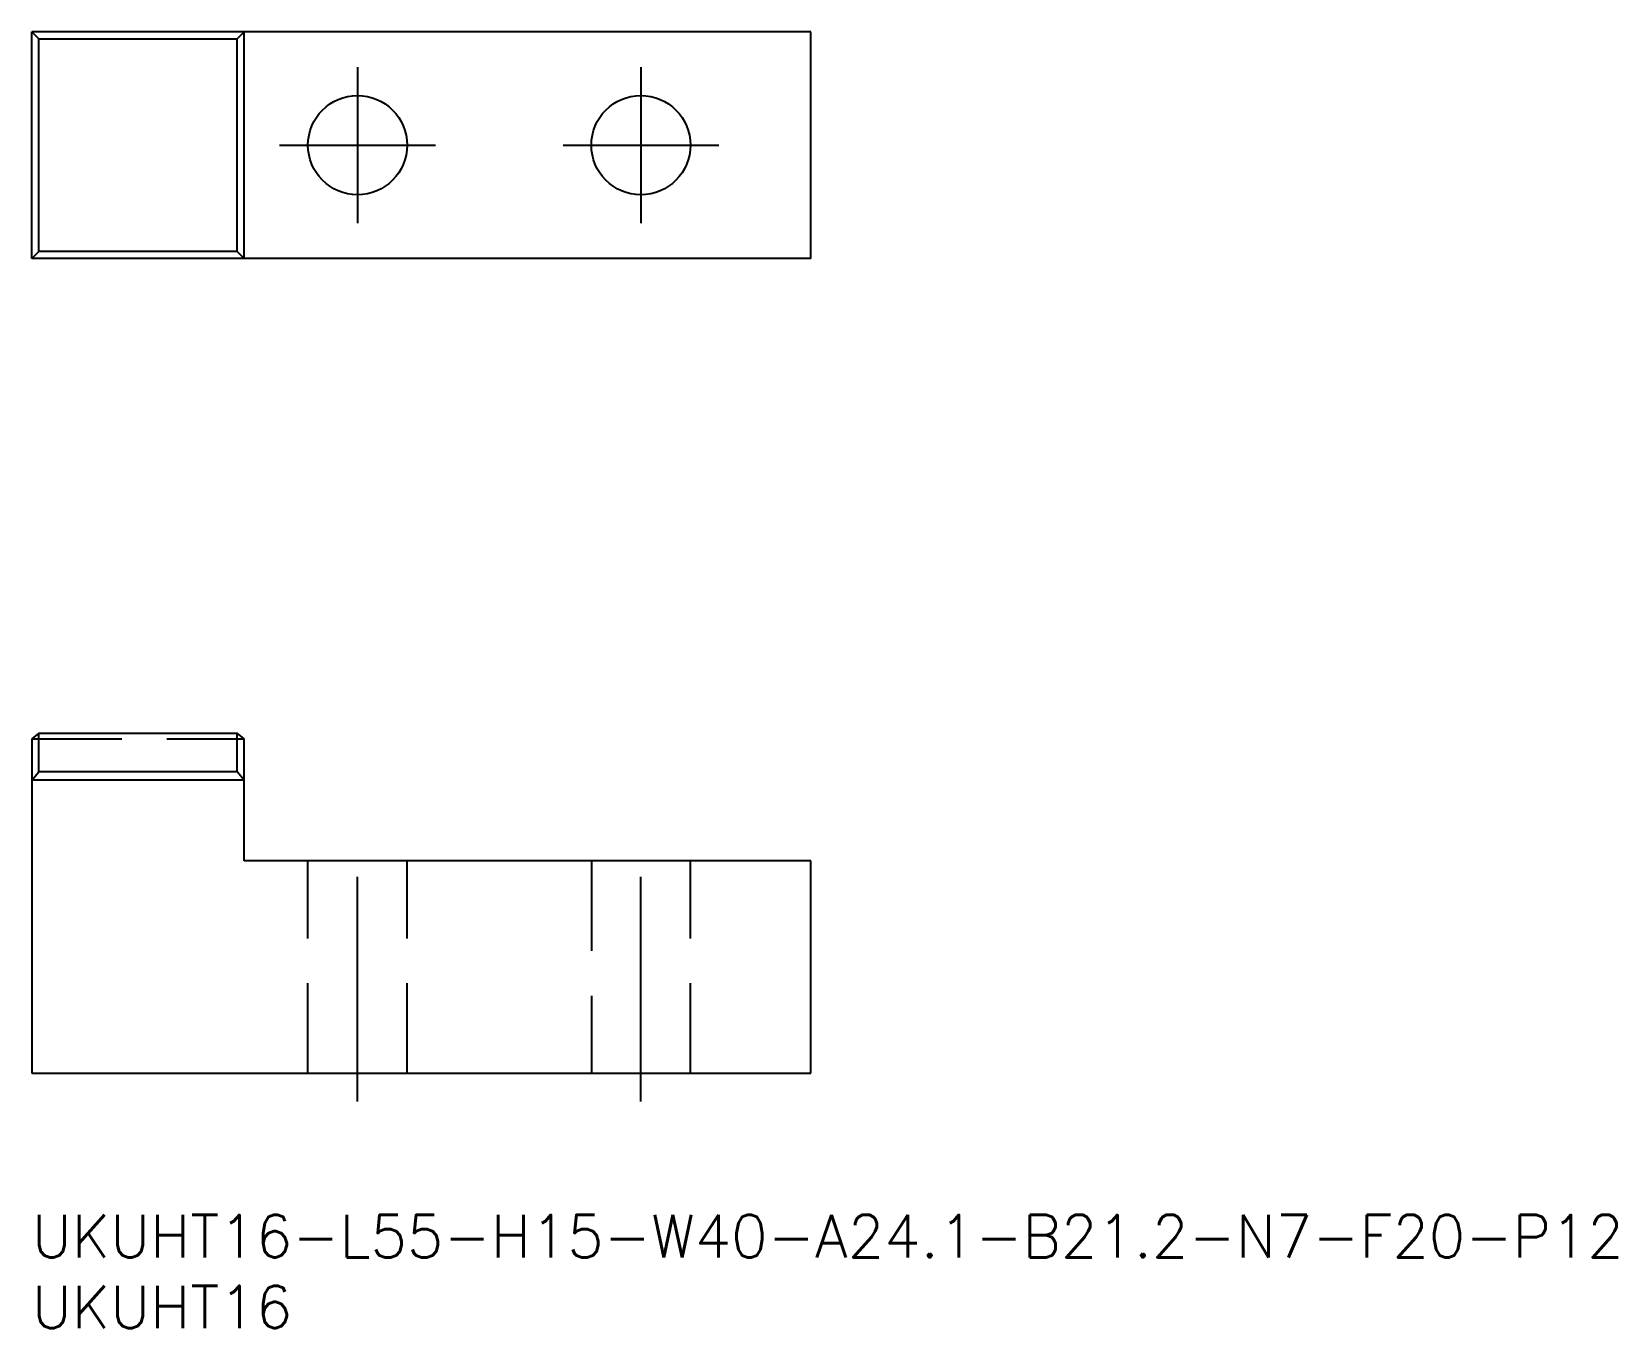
# Model space of a CAD drawing. Extents: x 0 to 112, y -8 to 84.
import ezdxf

# ---------------------------------------------------------------- set-up
doc = ezdxf.new("R2010")
doc.units = 0
doc.header["$LTSCALE"] = 0.5
doc.linetypes.add('CENTER', pattern=[50.8, 31.75, -6.35, 6.35, -6.35])
doc.linetypes.add('DASHED', pattern=[19.05, 12.7, -6.35])
for name, color, linetype in [('MSM_CENTER', 1, 'CENTER'), ('MSM_CONTINUOUS', 7, 'CONTINUOUS'), ('MSM_DASHED', 4, 'DASHED'), ('MSM_PART_NUMBER', 7, 'CONTINUOUS')]:
    doc.layers.add(name, color=color, linetype=linetype)
doc.styles.get("Standard").update_dxf_attribs({"font": 'txt.shx', "height": 3, "bigfont": 'bigfont.shx'})

msp = doc.modelspace()

# ---------------------------------------------------------------- linework, layer by layer
at = {"layer": 'MSM_CENTER'}
for p, q in [((23, 81.02), (23, 70.02)), ((43, 81.02), (43, 70.02)), ((17.5, 75.52), (28.5, 75.52)), ((37.5, 75.52), (48.5, 75.52)), ((23, 8), (23, 27)), ((43, 8), (43, 27))]:
    msp.add_line(p, q, dxfattribs=at)
at = {"layer": 'MSM_CONTINUOUS'}
for p, q in [((55, 83.52), (0, 83.52)), ((0, 67.52), (0, 83.52)), ((0.5, 83.03), (0.01, 83.52)), ((0.5, 83.03), (14.5, 83.03)), ((0.5, 68.01), (0.5, 83.03)), ((14.99, 83.52), (14.5, 83.03)), ((14.5, 68.01), (14.5, 83.03)), ((15, 67.52), (15, 83.52)), ((55, 67.52), (55, 83.52)), ((55, 67.52), (0, 67.52)), ((0.01, 67.52), (0.5, 68.01)), ((14.5, 68.01), (0.5, 68.01)), ((14.99, 67.52), (14.5, 68.01)), ((0.01, 33.6), (0, 33.59)), ((0.5, 34.01), (0.01, 33.6)), ((0.5, 34.01), (14.5, 34.01)), ((0.5, 31.29), (0.5, 34.01)), ((14.99, 33.6), (14.5, 34.01)), ((14.5, 31.29), (14.5, 34.01)), ((15, 33.59), (14.99, 33.6)), ((0, 33.59), (0, 10)), ((15, 25), (15, 33.59)), ((0.01, 30.7), (0, 30.69)), ((0.01, 30.7), (0.5, 31.29)), ((14.99, 30.7), (0.01, 30.7)), ((14.5, 31.29), (0.5, 31.29)), ((14.99, 30.7), (14.5, 31.29)), ((15, 30.69), (14.99, 30.7)), ((55, 25), (15, 25)), ((55, 10), (55, 25)), ((0, 10), (55, 10))]:
    msp.add_line(p, q, dxfattribs=at)
for centre in [(23, 75.52), (43, 75.52)]:
    msp.add_circle(centre, 3.5, dxfattribs=at)
at = {"layer": 'MSM_DASHED'}
for p, q in [((0.01, 33.6), (14.99, 33.6)), ((19.5, 10), (19.5, 25)), ((26.5, 10), (26.5, 25)), ((39.5, 25), (39.5, 10)), ((46.5, 10), (46.5, 25))]:
    msp.add_line(p, q, dxfattribs=at)

# ---------------------------------------------------------------- texts
at = {"layer": 'MSM_PART_NUMBER'}
for s, p in [('UKUHT16-L55-H15-W40-A24.1-B21.2-N7-F20-P12', (0, -3)), ('UKUHT16', (0, -8))]:
    msp.add_text(s, height=3, dxfattribs=at).set_placement(p)

doc.saveas('drawing.dxf')
